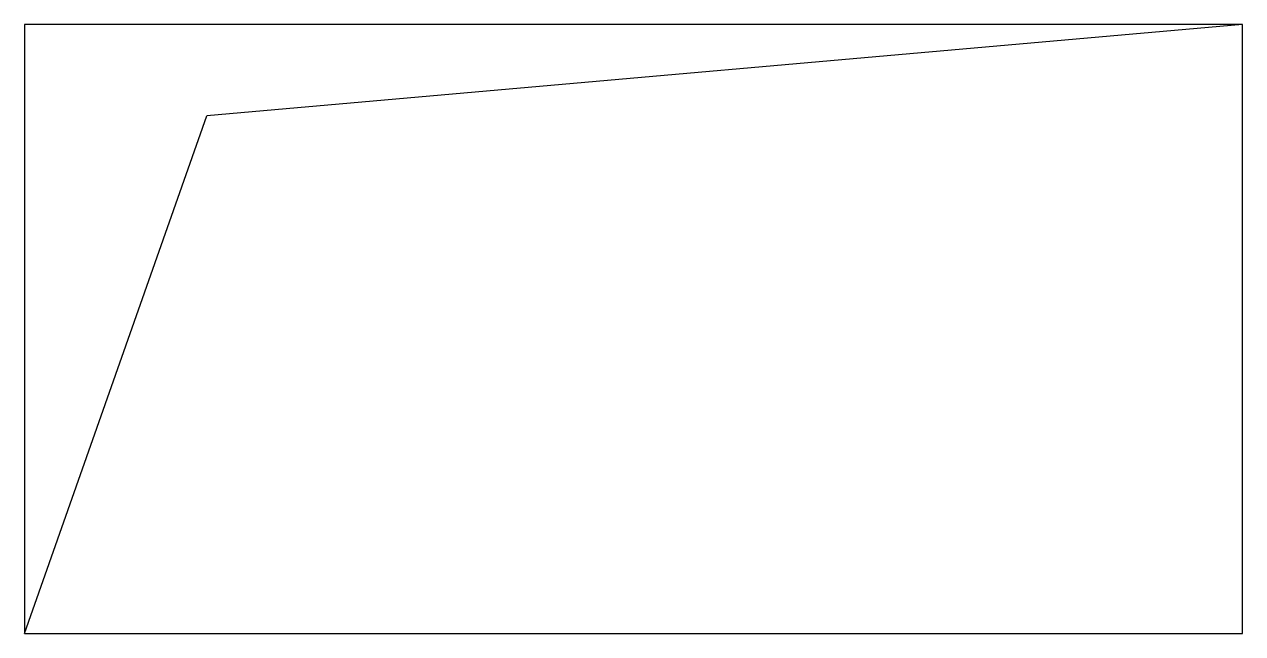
# Model space of a CAD drawing. Header units: millimetres. Extents: x 58879 to 59379, y 333568 to 333818.
import ezdxf

# ---------------------------------------------------------------- set-up
doc = ezdxf.new("R2010")
doc.units = ezdxf.units.MM
doc.header["$MEASUREMENT"] = 0

# ---------------------------------------------------------------- blocks, each defined once
blk = doc.blocks.new('Aec_Chase_1_2D_M')
at = {"color": 0, "linetype": 'ByBlock'}
for p in [(1, 1), (0, 0)]:
    blk.add_line(p, (0.1499, 0.8501), dxfattribs=at)
blk.add_lwpolyline([(0, 0), (1, 0), (1, 1), (0, 1)], close=True, dxfattribs=at)

msp = doc.modelspace()

# ---------------------------------------------------------------- block references
at = {"xscale": 500, "yscale": 250}
msp.add_blockref('Aec_Chase_1_2D_M', (58879.14, 333567.61), dxfattribs=at)

doc.saveas('drawing.dxf')
